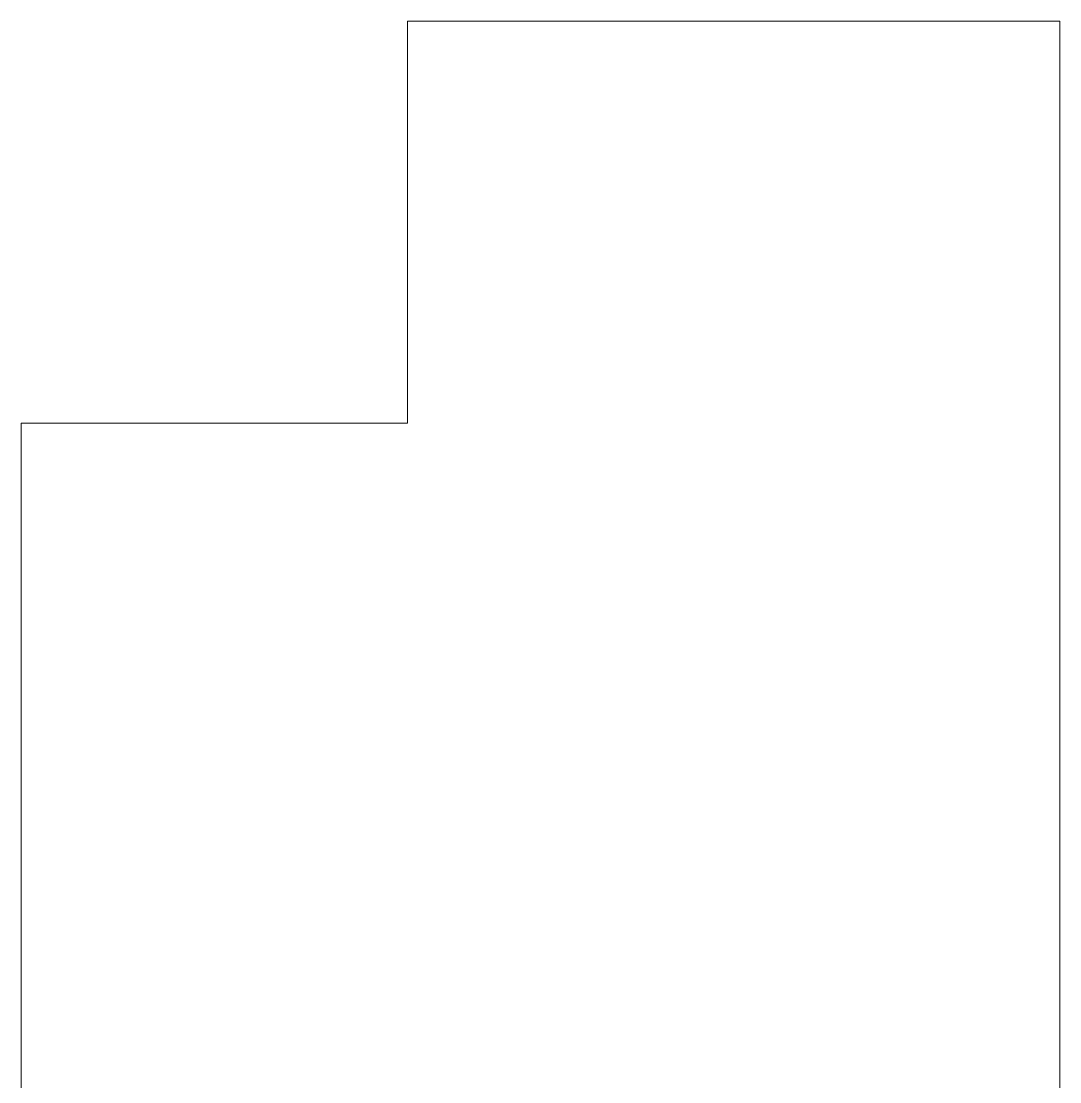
# Model space of a CAD drawing. Extents: x -6172 to 8039, y -4082 to 1639.
# Drawn here: x -538.1 to -269.2, y -2016.8 to -1742.3 of the extents above; entities that cross this region are included whole.
import ezdxf

# ---------------------------------------------------------------- set-up
doc = ezdxf.new("R2010")
doc.units = 0
doc.header["$LTSCALE"] = 96
doc.header["$MEASUREMENT"] = 0
doc.layers.add('A-WALL-FULL', color=6, linetype='CONTINUOUS', lineweight=0)

msp = doc.modelspace()

# ---------------------------------------------------------------- linework, layer by layer
at = {"layer": 'A-WALL-FULL'}
for p, q in [((-269.18, -1742.34), (-438.06, -1742.34)), ((-438.06, -1742.34), (-438.06, -1846.35)), ((-269.18, -2582.38), (-269.18, -1742.34)), ((-438.06, -1846.35), (-538.06, -1846.35)), ((-538.06, -1846.35), (-538.06, -2778.35))]:
    msp.add_line(p, q, dxfattribs=at)

doc.saveas('drawing.dxf')
